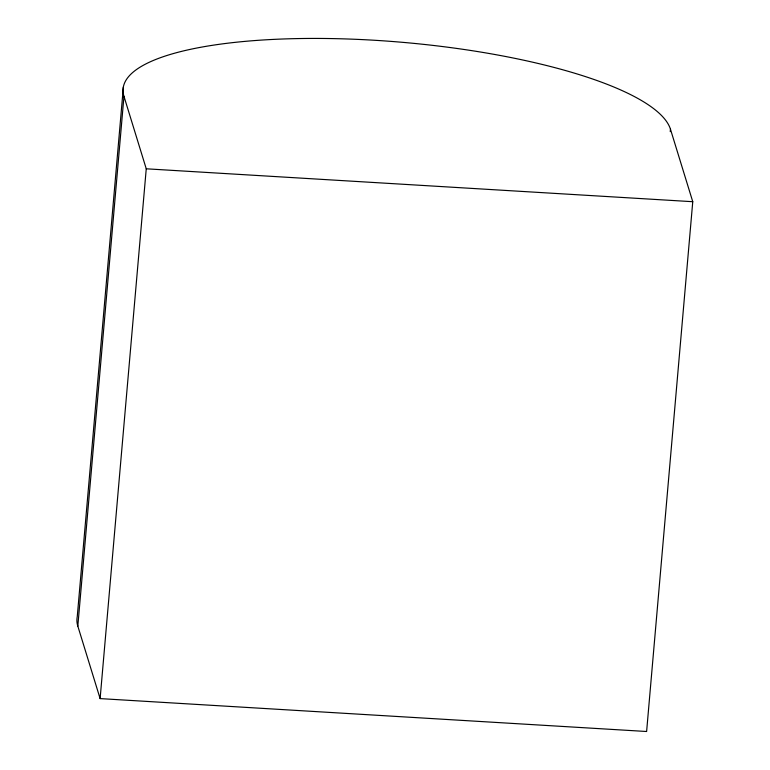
<?xml version="1.0" encoding="UTF-8"?>
<svg xmlns="http://www.w3.org/2000/svg" width="770" height="770" viewBox="0 0 770 770"><rect width="100%" height="100%" fill="white"/><g stroke="black" fill="none" stroke-linecap="round" stroke-linejoin="round"><path stroke-width="1.16" d="M123.383 87L77.241 616.799A275.131 70.657 5 0 0 77.818 626.116L100.119 698.602L646.617 731.5L692.759 201.702L670.458 129.216A275.131 70.657 5 0 0 374.903 40.29A275.131 70.657 5 0 0 123.96 96.317L77.818 626.116M100.119 698.602L146.252 168.803L123.96 96.317M670.247 131.612L670.458 129.216M146.252 168.803L692.759 201.702"/></g></svg>
